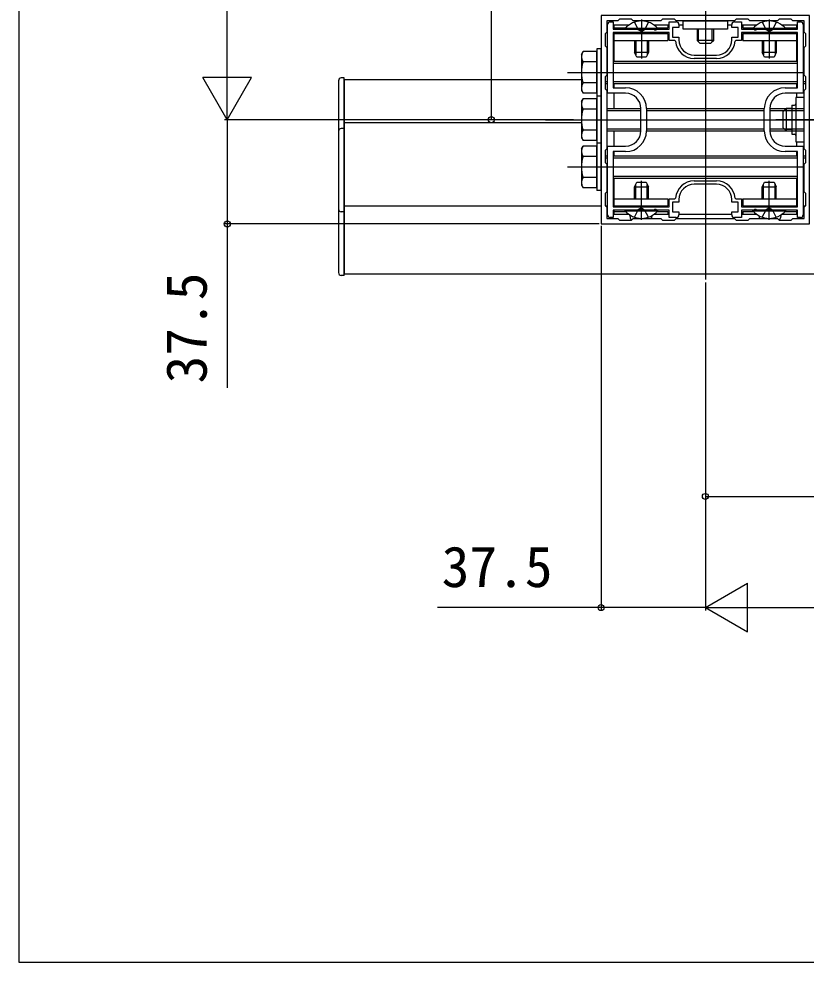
# Model space of a CAD drawing. Units: millimetres, scale not verified. Extents: x -875 to 875, y -1304 to 1296.
# Drawn here: x -875 to -591.7, y -1303.7 to -964.4 of the extents above; entities that cross this region are included whole.
import ezdxf
from ezdxf.enums import TextEntityAlignment as Align

# ---------------------------------------------------------------- set-up
doc = ezdxf.new("R2010")
doc.units = ezdxf.units.MM
doc.header["$LTSCALE"] = 8
for name, color, linetype in [('0-2_YKK_11', 7, 'Continuous'), ('0-4_YKK_12', 2, 'Continuous'), ('0-5_YKK_13', 4, 'Continuous'), ('0-6_YKK_D', 6, 'Continuous'), ('0-7_YKK_ZWAK', 7, 'Continuous')]:
    doc.layers.add(name, color=color, linetype=linetype)
doc.styles.add('ＭＳ ゴシック', font='')
doc.styles.get('ＭＳ ゴシック').set_extended_font_data('MS Gothic')

msp = doc.modelspace()

# ---------------------------------------------------------------- linework, layer by layer
at = {"layer": '0-2_YKK_11'}
for p, q in [((-632, -977.5), (-624, -977.5)), ((-624, -978.7), (-632, -978.7)), ((-651.2, -1004.7), (-651.2, -996.7)), ((-649.2, -996.7), (-649.2, -1004.7)), ((-606.8, -1004.7), (-606.8, -996.7)), ((-604.8, -996.7), (-604.8, -1004.7)), ((-632, -1022.7), (-624, -1022.7)), ((-624, -1023.9), (-632, -1023.9))]:
    msp.add_line(p, q, dxfattribs=at)
msp.add_lwpolyline([(-590.5, -963.2), (-665.5, -963.2), (-665.5, -1038.2), (-590.5, -1038.2)], close=True, dxfattribs=at)
for points in [[(-617.5, -965.2), (-638.5, -965.2), (-639.1, -964.6), (-643.4, -964.6), (-644, -965.2), (-654, -965.2), (-654.6, -964.6), (-658.9, -964.6), (-659.5, -965.2), (-663.5, -965.2), (-663.5, -969.2), (-664.1, -969.8), (-664.1, -974.1), (-663.5, -974.7), (-663.5, -984.7), (-664.1, -985.3), (-664.1, -989.6), (-663.5, -990.2), (-663.5, -1011.2), (-664.1, -1011.8), (-664.1, -1016.1), (-663.5, -1016.7), (-663.5, -1026.7), (-664.1, -1027.3), (-664.1, -1031.6), (-663.5, -1032.2), (-663.5, -1036.2), (-659.5, -1036.2), (-658.9, -1036.8), (-654.6, -1036.8), (-654, -1036.2), (-644, -1036.2), (-643.4, -1036.8), (-639.1, -1036.8), (-638.5, -1036.2), (-617.5, -1036.2), (-616.9, -1036.8), (-612.6, -1036.8), (-612, -1036.2), (-602, -1036.2)], [(-656.7, -991.2), (-663.2, -991.2), (-663.2, -966.5)], [(-662.2, -965.5), (-661.2, -965.5), (-661.2, -968.2), (-651.52, -968.2), (-651.26, -968.35), (-650.74, -968.35), (-650.48, -968.2), (-646.52, -968.2), (-646.26, -968.35), (-645.74, -968.35), (-645.48, -968.2), (-641, -968.2), (-641, -965.5), (-638.5, -965.5)], [(-637.5, -966.5), (-637.5, -967.5), (-639.8, -967.5), (-639.8, -971), (-637.5, -971), (-637.5, -972)], [(-618.5, -972), (-618.5, -971), (-616.2, -971), (-616.2, -967.5), (-618.5, -967.5), (-618.5, -966.5)], [(-602, -1036.2), (-601.4, -1036.8), (-597.1, -1036.8), (-596.5, -1036.2), (-592.5, -1036.2), (-592.5, -1032.2), (-591.9, -1031.6), (-591.9, -1027.3), (-592.5, -1026.7), (-592.5, -1016.7), (-591.9, -1016.1), (-591.9, -1011.8), (-592.5, -1011.2), (-592.5, -990.2), (-591.9, -989.6), (-591.9, -985.3), (-592.5, -984.7), (-592.5, -974.7), (-591.9, -974.1), (-591.9, -969.8), (-592.5, -969.2), (-592.5, -965.2), (-596.5, -965.2), (-597.1, -964.6), (-601.4, -964.6), (-602, -965.2), (-612, -965.2), (-612.6, -964.6), (-616.9, -964.6), (-617.5, -965.2)], [(-617.5, -965.5), (-615, -965.5), (-615, -968.2), (-610.52, -968.2), (-610.26, -968.35), (-609.74, -968.35), (-609.48, -968.2), (-605.52, -968.2), (-605.26, -968.35), (-604.74, -968.35), (-604.48, -968.2), (-594.8, -968.2), (-594.8, -965.5), (-593.8, -965.5)], [(-592.8, -966.5), (-592.8, -991.2), (-599.3, -991.2)], [(-638.683, -972.479), (-638.982, -972.2), (-641, -972.2), (-641, -969.4), (-661.2, -969.4), (-661.2, -989.2), (-656.7, -989.2)], [(-594.8, -969.4), (-615, -969.4), (-615, -972.2), (-617.018, -972.2), (-617.317, -972.479)], [(-599.3, -989.2), (-594.8, -989.2), (-594.8, -969.4)], [(-663.2, -1034.9), (-663.2, -1010.2), (-656.7, -1010.2)], [(-599.3, -1010.2), (-592.8, -1010.2), (-592.8, -1034.9)], [(-656.7, -1012.2), (-661.2, -1012.2), (-661.2, -1032), (-641, -1032), (-641, -1029.2), (-638.982, -1029.2), (-638.683, -1028.921)], [(-617.317, -1028.921), (-617.018, -1029.2), (-615, -1029.2), (-615, -1032), (-594.8, -1032), (-594.8, -1012.2), (-599.3, -1012.2)], [(-637.5, -1029.4), (-637.5, -1030.4), (-639.8, -1030.4), (-639.8, -1033.9), (-637.5, -1033.9), (-637.5, -1034.9)], [(-618.5, -1034.9), (-618.5, -1033.9), (-616.2, -1033.9), (-616.2, -1030.4), (-618.5, -1030.4), (-618.5, -1029.4)], [(-638.5, -1035.9), (-641, -1035.9), (-641, -1033.2), (-645.48, -1033.2), (-645.74, -1033.05), (-646.26, -1033.05), (-646.52, -1033.2), (-650.48, -1033.2), (-650.74, -1033.05), (-651.26, -1033.05), (-651.52, -1033.2), (-661.2, -1033.2), (-661.2, -1035.9), (-662.2, -1035.9)], [(-593.8, -1035.9), (-594.8, -1035.9), (-594.8, -1033.2), (-604.48, -1033.2), (-604.74, -1033.05), (-605.26, -1033.05), (-605.52, -1033.2), (-609.48, -1033.2), (-609.74, -1033.05), (-610.26, -1033.05), (-610.52, -1033.2), (-615, -1033.2), (-615, -1035.9), (-617.5, -1035.9)]]:
    msp.add_lwpolyline(points, dxfattribs=at)
for centre, radius, start, end in [((-662.2, -966.5), 1, 90.00001, 179.99999), ((-638.5, -966.5), 1, 0.00001, 89.99999), ((-617.5, -966.5), 1, 90.00001, 179.99999), ((-593.8, -966.5), 1, 0.00001, 89.99999), ((-632, -972), 6.7, 184.09604, 270), ((-632, -972), 5.5, 180.00001, 269.99999), ((-624, -972), 5.5, 270.00001, 359.99999), ((-624, -972), 6.7, 270, 355.90396), ((-656.7, -996.7), 7.5, 0.00001, 89.99999), ((-599.3, -996.7), 7.5, 90.00001, 179.99999), ((-656.7, -996.7), 5.5, 0.00001, 89.99999), ((-599.3, -996.7), 5.5, 90.00001, 179.99999), ((-656.7, -1004.7), 5.5, 270.00001, 359.99999), ((-656.7, -1004.7), 7.5, 270.00001, 359.99999), ((-599.3, -1004.7), 7.5, 180.00001, 269.99999), ((-599.3, -1004.7), 5.5, 180.00001, 269.99999), ((-632, -1029.4), 6.7, 90, 175.90396), ((-632, -1029.4), 5.5, 90.00001, 179.99999), ((-624, -1029.4), 6.7, 4.09604, 90), ((-624, -1029.4), 5.5, 0.00001, 89.99999), ((-662.2, -1034.9), 1, 180.00001, 269.99999), ((-638.5, -1034.9), 1, 270.00001, 359.99999), ((-617.5, -1034.9), 1, 180.00001, 269.99999), ((-593.8, -1034.9), 1, 270.00001, 359.99999)]:
    msp.add_arc(centre, radius, start, end, dxfattribs=at)
at = {"layer": '0-4_YKK_12'}
for p, q in [((-628, -263.7), (-628, -1058.2)), ((-651, -964.7), (-651, -978.7)), ((-605, -964.7), (-605, -978.7)), ((-758, -986.2), (-758, -1056.2)), ((-758, -986.2), (-672.6, -986.2)), ((-685.5, -1000.7), (729.5, -1000.7)), ((-758, -1001.7), (-672.6, -1001.7)), ((-651, -1036.7), (-651, -1022.7)), ((-605, -1036.7), (-605, -1022.7)), ((-758, -1031.7), (-665.5, -1031.7)), ((-664, -1031.7), (-663.2, -1031.7)), ((-661.158, -1031.7), (-660.9, -1031.7)), ((-595.1, -1031.7), (-594.842, -1031.7)), ((-592.8, -1031.7), (-592, -1031.7)), ((-758, -1056.2), (-498, -1056.2))]:
    msp.add_line(p, q, dxfattribs=at)
at = {"layer": '0-5_YKK_13'}
for p, q in [((-653.5, -965.617), (-652.145, -968.335)), ((-648.5, -965.617), (-649.855, -968.335)), ((-641, -966.7), (-646.434, -966.7)), ((-641.5, -966.7), (-641.5, -967.7)), ((-636, -966.7), (-637.5, -966.7)), ((-618.5, -966.7), (-620, -966.7)), ((-609.566, -966.7), (-615, -966.7)), ((-614.5, -966.7), (-614.5, -967.7)), ((-607.5, -965.617), (-606.145, -968.335)), ((-602.5, -965.617), (-603.855, -968.335)), ((-660.9, -967.7), (-656.679, -967.7)), ((-660.9, -969.442), (-660.9, -979.7)), ((-660.9, -969.7), (-641.5, -969.7)), ((-656.9, -967.952), (-656.9, -968.2)), ((-645.1, -967.952), (-656.9, -967.952)), ((-656.9, -968.2), (-645.1, -968.2)), ((-653.5, -969.6), (-653.427, -969.4)), ((-648.5, -969.6), (-653.5, -969.6)), ((-653.5, -969.6), (-653.5, -969.7)), ((-653.067, -969.6), (-653.109, -969.4)), ((-653.067, -969.6), (-653.067, -969.7)), ((-651, -968.944), (-652.145, -968.335)), ((-651, -968.944), (-649.855, -968.335)), ((-648.933, -969.6), (-648.891, -969.4)), ((-648.933, -969.6), (-648.933, -969.7)), ((-648.5, -969.6), (-648.573, -969.4)), ((-648.5, -969.6), (-648.5, -969.7)), ((-645.321, -967.7), (-641.5, -967.7)), ((-645.1, -967.952), (-645.1, -968.2)), ((-641.5, -969.7), (-641.5, -972.2)), ((-631, -968.1), (-631, -972.2)), ((-630.46, -972.74), (-630.46, -968.1)), ((-625.54, -972.74), (-625.54, -968.1)), ((-625, -972.2), (-625, -968.1)), ((-614.5, -967.7), (-610.679, -967.7)), ((-614.5, -969.7), (-614.5, -972.2)), ((-614.5, -969.7), (-595.1, -969.7)), ((-610.9, -967.952), (-610.9, -968.2)), ((-599.1, -967.952), (-610.9, -967.952)), ((-610.9, -968.2), (-599.1, -968.2)), ((-607.5, -969.6), (-607.427, -969.4)), ((-602.5, -969.6), (-607.5, -969.6)), ((-607.5, -969.6), (-607.5, -969.7)), ((-607.067, -969.6), (-607.109, -969.4)), ((-607.067, -969.6), (-607.067, -969.7)), ((-605, -968.944), (-606.145, -968.335)), ((-605, -968.944), (-603.855, -968.335)), ((-602.933, -969.6), (-602.891, -969.4)), ((-602.933, -969.6), (-602.933, -969.7)), ((-602.5, -969.6), (-602.573, -969.4)), ((-602.5, -969.6), (-602.5, -969.7)), ((-599.321, -967.7), (-595.1, -967.7)), ((-599.1, -967.952), (-599.1, -968.2)), ((-595.1, -979.7), (-595.1, -969.442)), ((-660.9, -972.2), (-641.5, -972.2)), ((-653.5, -972.2), (-653.5, -976.5)), ((-653.067, -972.2), (-653.067, -977.42)), ((-648.933, -972.2), (-648.933, -977.42)), ((-648.5, -972.2), (-648.5, -976.5)), ((-625, -972.2), (-631, -972.2)), ((-631, -972.2), (-630, -973.2)), ((-630, -973.2), (-626, -973.2)), ((-625, -972.2), (-626, -973.2)), ((-614.5, -972.2), (-595.1, -972.2)), ((-607.5, -972.2), (-607.5, -976.5)), ((-607.067, -972.2), (-607.067, -977.42)), ((-602.933, -972.2), (-602.933, -977.42)), ((-602.5, -972.2), (-602.5, -976.5)), ((-672.6, -977.2), (-672.019, -976.194)), ((-665.5, -975.2), (-667.1, -975.2)), ((-667.1, -975.2), (-667.1, -992.2)), ((-665.5, -992.2), (-665.5, -975.2)), ((-648.5, -976.5), (-653.5, -976.5)), ((-652.7, -978.2), (-653.5, -976.5)), ((-648.5, -976.5), (-649.3, -978.2)), ((-602.5, -976.5), (-607.5, -976.5)), ((-606.7, -978.2), (-607.5, -976.5)), ((-602.5, -976.5), (-603.3, -978.2)), ((-672.6, -977.2), (-672.6, -990.2)), ((-667.1, -979.947), (-672.019, -979.947)), ((-663.5, -979.7), (-663.2, -979.7)), ((-663.5, -980.38), (-663.2, -980.38)), ((-661.2, -979.7), (-594.8, -979.7)), ((-661.2, -980.38), (-594.8, -980.38)), ((-649.3, -978.2), (-652.7, -978.2)), ((-603.3, -978.2), (-606.7, -978.2)), ((-592.8, -979.7), (-592.5, -979.7)), ((-592.8, -980.38), (-592.5, -980.38)), ((-677.6, -983.7), (-592.5, -983.7)), ((-760, -986.7), (-760, -1055.7)), ((-758, -985.7), (-759, -985.7)), ((-758, -1056.7), (-758, -985.7)), ((-664.1, -987.02), (-663.2, -987.02)), ((-661.2, -987.02), (-594.8, -987.02)), ((-592.8, -987.02), (-591.9, -987.02)), ((-672.6, -990.2), (-672.019, -991.206)), ((-667.1, -987.453), (-672.019, -987.453)), ((-664.1, -987.7), (-663.2, -987.7)), ((-661.2, -987.7), (-594.8, -987.7)), ((-660.9, -987.7), (-660.9, -989.158)), ((-595.1, -989.158), (-595.1, -987.7)), ((-592.8, -987.7), (-591.9, -987.7)), ((-672.6, -994.2), (-672.019, -993.194)), ((-667.1, -991.206), (-672.019, -991.206)), ((-665.5, -992.2), (-667.1, -992.2)), ((-665.5, -992.2), (-667.1, -992.2)), ((-667.1, -992.2), (-667.1, -1009.2)), ((-665.5, -1009.2), (-665.5, -992.2)), ((-660.9, -991.2), (-660.9, -996.7)), ((-595.1, -992.7), (-595.1, -991.2)), ((-672.6, -994.2), (-672.6, -1007.2)), ((-667.1, -996.947), (-672.019, -996.947)), ((-663.5, -996.7), (-651.2, -996.7)), ((-663.5, -997.38), (-651.2, -997.38)), ((-649.2, -996.7), (-606.8, -996.7)), ((-649.2, -997.38), (-606.8, -997.38)), ((-604.8, -996.7), (-592.5, -996.7)), ((-604.8, -997.38), (-592.5, -997.38)), ((-600.1, -997.9), (-598.9, -996.7)), ((-599.548, -997.348), (-596.9, -997.348)), ((-596.9, -996.7), (-598.9, -996.7)), ((-598.9, -996.7), (-598.9, -1004.7)), ((-596.9, -995.5), (-596.9, -1005.9)), ((-596.9, -995.5), (-595.9, -995.5)), ((-677.6, -1000.7), (-592.5, -1000.7)), ((-576.1, -1000.7), (-602.6, -1000.7)), ((-600.1, -997.9), (-600.1, -1003.5)), ((-593, -1000.7), (-584.8, -1000.7)), ((-758, -1003.854), (-759, -1003.854)), ((-663.5, -1004.02), (-651.2, -1004.02)), ((-649.2, -1004.02), (-606.8, -1004.02)), ((-604.8, -1004.02), (-592.5, -1004.02)), ((-600.1, -1003.5), (-598.9, -1004.7)), ((-599.548, -1004.052), (-596.9, -1004.052)), ((-672.6, -1007.2), (-672.019, -1008.206)), ((-667.1, -1004.453), (-672.019, -1004.453)), ((-663.5, -1004.7), (-651.2, -1004.7)), ((-660.9, -1004.7), (-660.9, -1010.2)), ((-649.2, -1004.7), (-606.8, -1004.7)), ((-604.8, -1004.7), (-592.5, -1004.7)), ((-598.9, -1004.7), (-596.9, -1004.7)), ((-596.9, -1005.9), (-595.9, -1005.9)), ((-672.6, -1011.2), (-672.019, -1010.194)), ((-667.1, -1008.206), (-672.019, -1008.206)), ((-665.5, -1009.2), (-667.1, -1009.2)), ((-667.1, -1009.2), (-667.1, -1026.2)), ((-665.5, -1009.2), (-667.1, -1009.2)), ((-665.5, -1026.2), (-665.5, -1009.2)), ((-595.1, -1010.2), (-595.1, -1008.7)), ((-672.6, -1011.2), (-672.6, -1024.2)), ((-667.1, -1013.947), (-672.019, -1013.947)), ((-664.1, -1013.7), (-663.2, -1013.7)), ((-664.1, -1014.38), (-663.2, -1014.38)), ((-661.2, -1013.7), (-594.8, -1013.7)), ((-661.2, -1014.38), (-594.8, -1014.38)), ((-660.9, -1012.242), (-660.9, -1013.7)), ((-595.1, -1013.7), (-595.1, -1012.242)), ((-592.8, -1013.7), (-591.9, -1013.7)), ((-592.8, -1014.38), (-591.9, -1014.38)), ((-677.6, -1017.7), (-592.5, -1017.7)), ((-663.5, -1021.02), (-663.2, -1021.02)), ((-661.2, -1021.02), (-594.8, -1021.02)), ((-592.8, -1021.02), (-592.5, -1021.02)), ((-672.6, -1024.2), (-672.019, -1025.206)), ((-667.1, -1021.453), (-672.019, -1021.453)), ((-663.5, -1021.7), (-663.2, -1021.7)), ((-661.2, -1021.7), (-594.8, -1021.7)), ((-660.9, -1021.7), (-660.9, -1031.958)), ((-653.5, -1024.9), (-652.7, -1023.2)), ((-653.067, -1029.2), (-653.067, -1023.98)), ((-652.7, -1023.2), (-649.3, -1023.2)), ((-649.3, -1023.2), (-648.5, -1024.9)), ((-648.933, -1029.2), (-648.933, -1023.98)), ((-607.5, -1024.9), (-606.7, -1023.2)), ((-607.067, -1029.2), (-607.067, -1023.98)), ((-606.7, -1023.2), (-603.3, -1023.2)), ((-603.3, -1023.2), (-602.5, -1024.9)), ((-602.933, -1029.2), (-602.933, -1023.98)), ((-595.1, -1031.958), (-595.1, -1021.7)), ((-592.8, -1021.7), (-592.5, -1021.7)), ((-667.1, -1025.206), (-672.019, -1025.206)), ((-665.5, -1026.2), (-667.1, -1026.2)), ((-653.5, -1029.2), (-653.5, -1024.9)), ((-653.5, -1024.9), (-648.5, -1024.9)), ((-648.5, -1029.2), (-648.5, -1024.9)), ((-607.5, -1029.2), (-607.5, -1024.9)), ((-607.5, -1024.9), (-602.5, -1024.9)), ((-602.5, -1029.2), (-602.5, -1024.9)), ((-660.9, -1029.2), (-641.5, -1029.2)), ((-641.5, -1029.2), (-641.5, -1031.7)), ((-614.5, -1029.2), (-614.5, -1031.7)), ((-614.5, -1029.2), (-595.1, -1029.2)), ((-758, -1033.854), (-759, -1033.854)), ((-660.9, -1031.7), (-641.5, -1031.7)), ((-660.9, -1033.2), (-660.9, -1034.7)), ((-660.9, -1033.7), (-656.679, -1033.7)), ((-660.9, -1034.7), (-655.566, -1034.7)), ((-645.1, -1033.2), (-656.9, -1033.2)), ((-656.9, -1033.448), (-656.9, -1033.2)), ((-656.9, -1033.448), (-645.1, -1033.448)), ((-653.5, -1031.8), (-653.5, -1031.7)), ((-653.5, -1031.8), (-648.5, -1031.8)), ((-653.5, -1031.8), (-653.427, -1032)), ((-653.5, -1035.783), (-652.145, -1033.065)), ((-653.067, -1031.8), (-653.109, -1032)), ((-653.067, -1031.8), (-653.067, -1031.7)), ((-651, -1032.456), (-652.145, -1033.065)), ((-651, -1032.456), (-649.855, -1033.065)), ((-648.5, -1035.783), (-649.855, -1033.065)), ((-648.933, -1031.8), (-648.933, -1031.7)), ((-648.933, -1031.8), (-648.891, -1032)), ((-648.5, -1031.8), (-648.573, -1032)), ((-648.5, -1031.8), (-648.5, -1031.7)), ((-646.434, -1034.7), (-641, -1034.7)), ((-645.321, -1033.7), (-641.5, -1033.7)), ((-645.1, -1033.448), (-645.1, -1033.2)), ((-641.5, -1033.7), (-641.5, -1034.7)), ((-637.5, -1034.7), (-618.5, -1034.7)), ((-615, -1034.7), (-609.566, -1034.7)), ((-614.5, -1031.7), (-595.1, -1031.7)), ((-614.5, -1033.7), (-610.679, -1033.7)), ((-614.5, -1033.7), (-614.5, -1034.7)), ((-599.1, -1033.2), (-610.9, -1033.2)), ((-610.9, -1033.448), (-610.9, -1033.2)), ((-610.9, -1033.448), (-599.1, -1033.448)), ((-607.5, -1031.8), (-607.5, -1031.7)), ((-607.5, -1031.8), (-602.5, -1031.8)), ((-607.5, -1031.8), (-607.427, -1032)), ((-607.5, -1035.783), (-606.145, -1033.065)), ((-607.067, -1031.8), (-607.109, -1032)), ((-607.067, -1031.8), (-607.067, -1031.7)), ((-605, -1032.456), (-606.145, -1033.065)), ((-605, -1032.456), (-603.855, -1033.065)), ((-602.5, -1035.783), (-603.855, -1033.065)), ((-602.933, -1031.8), (-602.933, -1031.7)), ((-602.933, -1031.8), (-602.891, -1032)), ((-602.5, -1031.8), (-602.573, -1032)), ((-602.5, -1031.8), (-602.5, -1031.7)), ((-600.434, -1034.7), (-595.1, -1034.7)), ((-599.321, -1033.7), (-595.1, -1033.7)), ((-599.1, -1033.448), (-599.1, -1033.2)), ((-595.1, -1034.7), (-595.1, -1033.2)), ((-655.2, -1035.2), (-655.161, -1034.979)), ((-655.2, -1035.2), (-655.059, -1036.002)), ((-655.2, -1035.2), (-654.795, -1035.2)), ((-652.962, -1036.2), (-652.849, -1035.975)), ((-649.438, -1036.2), (-649.511, -1036.055)), ((-647.2, -1035.2), (-647.341, -1036.002)), ((-647.205, -1035.2), (-647.2, -1035.2)), ((-647.2, -1035.2), (-647.2, -1035.197)), ((-608.8, -1035.2), (-608.8, -1035.197)), ((-608.8, -1035.2), (-608.795, -1035.2)), ((-608.8, -1035.2), (-608.659, -1036.002)), ((-606.562, -1036.2), (-606.489, -1036.055)), ((-603.038, -1036.2), (-603.151, -1035.975)), ((-601.205, -1035.2), (-600.8, -1035.2)), ((-600.8, -1035.2), (-600.941, -1036.002)), ((-600.8, -1035.2), (-600.839, -1034.979)), ((-758, -1056.7), (-759, -1056.7))]:
    msp.add_line(p, q, dxfattribs=at)
for points in [[(-655.566, -966.7), (-660.9, -966.7), (-660.9, -968.2)], [(-595.1, -968.2), (-595.1, -966.7), (-600.434, -966.7)], [(-667.1, -991.206), (-667.1, -976.194), (-672.019, -976.194)], [(-667.1, -1008.206), (-667.1, -993.194), (-672.019, -993.194)], [(-667.1, -1025.206), (-667.1, -1010.194), (-672.019, -1010.194)]]:
    msp.add_lwpolyline(points, dxfattribs=at)
for points in [[(-636, -965.2), (-620, -965.2), (-620, -968.1), (-636, -968.1)], [(-592.5, -1008.7), (-592.5, -992.7), (-595.4, -992.7), (-595.4, -1008.7)]]:
    msp.add_lwpolyline(points, close=True, dxfattribs=at)
for centre, radius, start, end in [((-651, -972.9), 7.7, 39.98312, 140.01688), ((-605, -972.9), 7.7, 39.98312, 140.01688), ((-669.277, -978.071), 3.323, 145.61575, 214.38425), ((-660.181, -983.7), 12.419, 162.41205, 197.58795), ((-759, -986.7), 1, 90, 180), ((-669.277, -989.329), 3.323, 145.61575, 214.38425), ((-669.277, -995.071), 3.323, 145.61575, 214.38425), ((-660.181, -1000.7), 12.419, 162.41205, 197.58795), ((-595.9, -995), 0.5, 270, 0), ((-759, -1004.854), 1, 90, 180), ((-669.277, -1006.329), 3.323, 145.61575, 214.38425), ((-595.9, -1006.4), 0.5, 0, 90), ((-669.277, -1012.071), 3.323, 145.61575, 214.38425), ((-660.181, -1017.7), 12.419, 162.41205, 197.58795), ((-669.277, -1023.329), 3.323, 145.61575, 214.38425), ((-759, -1032.854), 1, 180, 270), ((-651, -1028.5), 7.7, 219.98312, 320.01688), ((-605, -1028.5), 7.7, 219.98312, 320.01688), ((-654.172, -1035.846), 0.9, 190, 237.94412), ((-651.2, -1031.1), 6.5, 237.94412, 239.48804), ((-648.228, -1035.846), 0.9, 336.84991, 350), ((-607.772, -1035.846), 0.9, 190, 203.15009), ((-604.8, -1031.1), 6.5, 300.51196, 302.05588), ((-601.828, -1035.846), 0.9, 302.05588, 350), ((-759, -1055.7), 1, 180, 270)]:
    msp.add_arc(centre, radius, start, end, dxfattribs=at)
at = {"layer": '0-6_YKK_D'}
for p, q in [((-800, -983.2), (-800, -418.2)), ((-800, -1000.7), (-800, -970.389)), ((-800, -1000.7), (-808.75, -985.545)), ((-791.25, -985.545), (-808.75, -985.545)), ((-800, -1000.7), (-791.25, -985.545)), ((-675.5, -1000.7), (-801, -1000.7)), ((-675.5, -1000.7), (-801, -1000.7)), ((-675.5, -1000.7), (-706, -1000.7)), ((-666.2, -1038.2), (-801, -1038.2)), ((-665.5, -1038.9), (-665.5, -1177.2)), ((-628, -1059.2), (-628, -1177.2)), ((-628, -1059.2), (-628, -1177.2)), ((-628, -1059.2), (-628, -1137.2)), ((-628, -1176.2), (-612.845, -1167.45)), ((-612.845, -1184.95), (-612.845, -1167.45)), ((-628, -1176.2), (-612.845, -1184.95)), ((-628, -1176.2), (-597.689, -1176.2)), ((-610.5, -1176.2), (654.5, -1176.2))]:
    msp.add_line(p, q, dxfattribs=at)
for points in [[(-705, -1000.7), (-705, -963.2), (-705, -906.309)], [(-800, -1000.7), (-800, -1038.2), (-800, -1097.091)], [(-628, -1136.2), (-590.5, -1136.2), (-531.609, -1136.2)], [(-628, -1176.2), (-665.5, -1176.2), (-724.391, -1176.2)]]:
    msp.add_lwpolyline(points, dxfattribs=at)
for centre in [(-705, -1000.7), (-800, -1038.2), (-628, -1136.2), (-665.5, -1176.2)]:
    msp.add_circle(centre, 1.075, dxfattribs=at)
at = {"layer": '0-7_YKK_ZWAK'}
msp.add_line((-875, 1246.3), (-875, -1303.7), dxfattribs=at)
msp.add_lwpolyline([(-875, -1303.7), (875, -1303.7), (875, 1246.3)], dxfattribs=at)

# ---------------------------------------------------------------- texts
at = {"layer": '0-6_YKK_D', "style": 'ＭＳ ゴシック'}
msp.add_text('37.5', height=14.66, rotation=90, dxfattribs=at).set_placement((-803, -1095.568), align=Align.BOTTOM_LEFT)
msp.add_text('37.5', height=14.66, dxfattribs=at).set_placement((-722.868, -1173.2), align=Align.BOTTOM_LEFT)

doc.saveas('drawing.dxf')
